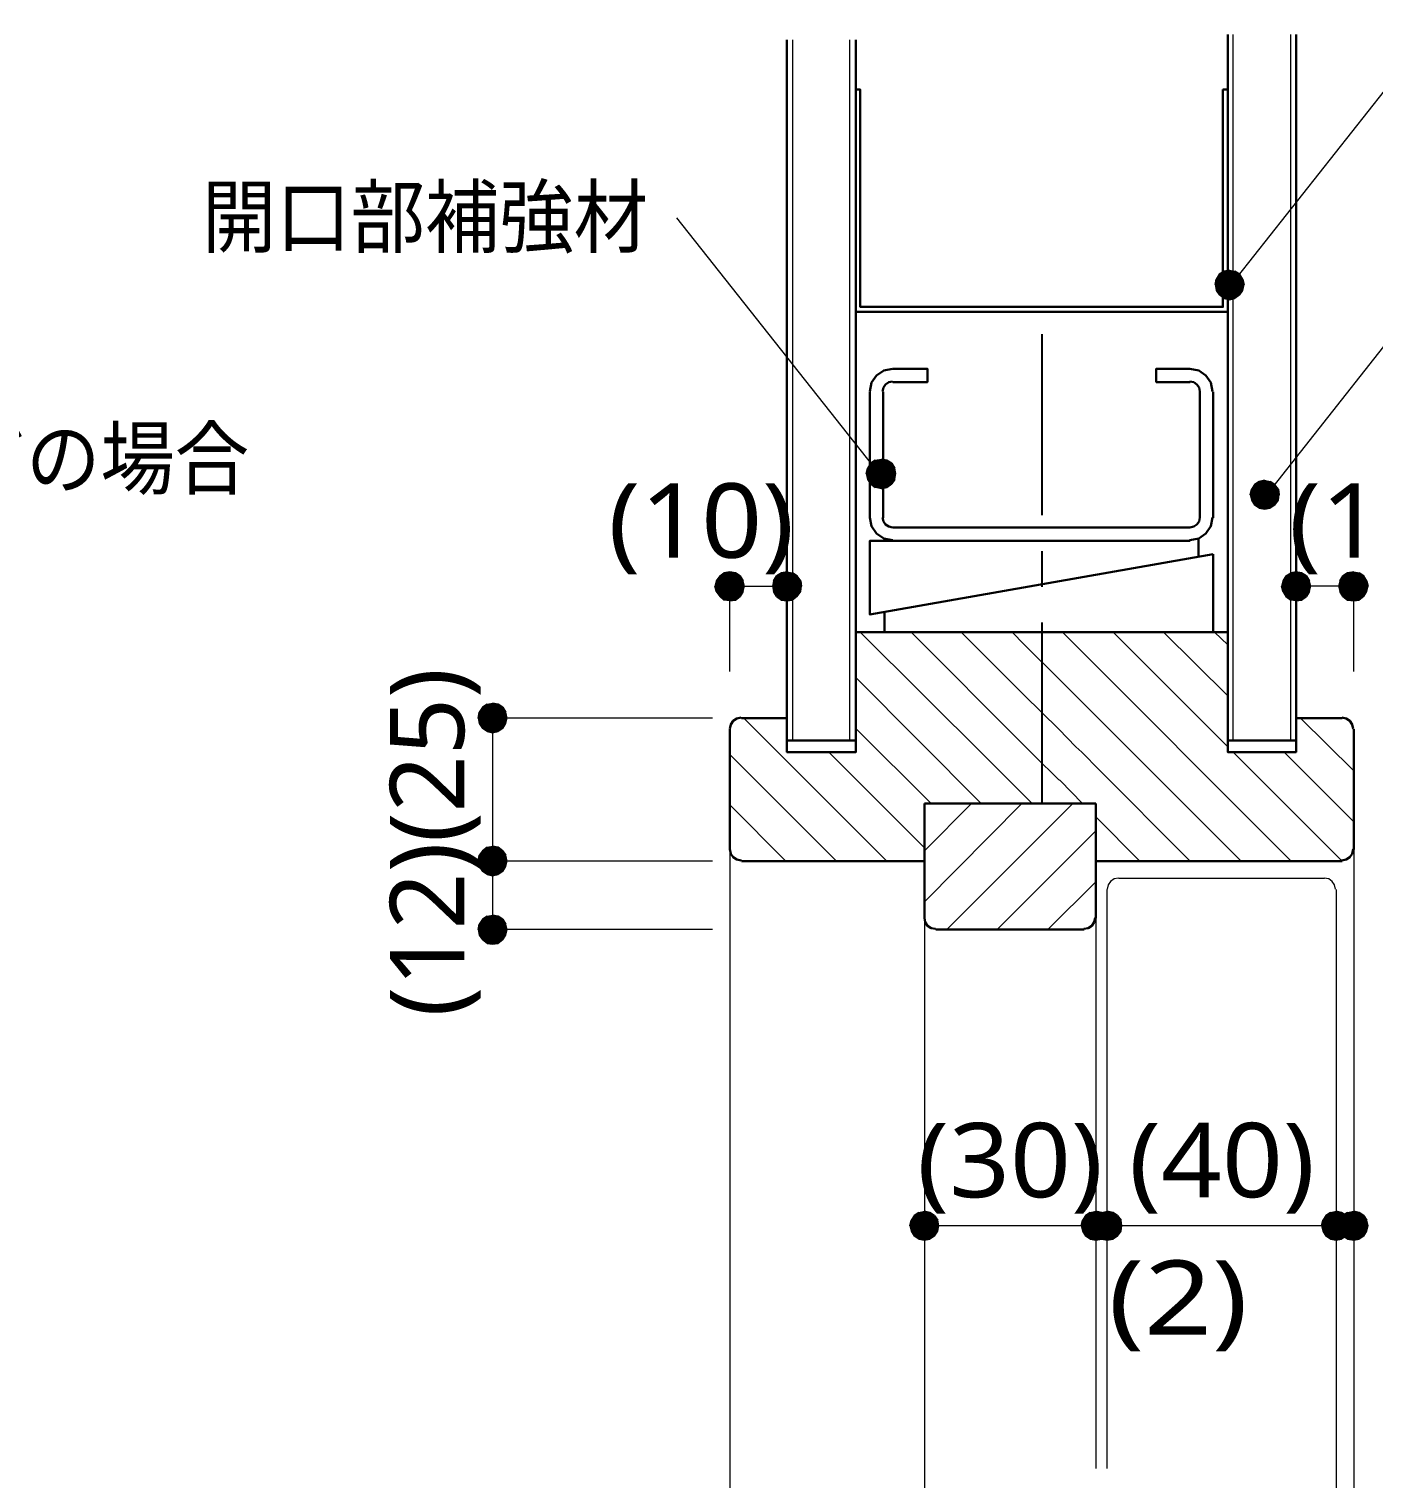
# Model space of a CAD drawing. Header units: millimetres. Extents: x 0 to 420, y 0 to 297.
# Drawn here: x 117.7 to 164.7, y 201.1 to 251.8 of the extents above; entities that cross this region are included whole.
import ezdxf
from ezdxf.enums import TextEntityAlignment as Align

# ---------------------------------------------------------------- set-up
doc = ezdxf.new("R2010")
doc.units = ezdxf.units.MM
doc.styles.add('kst32b', font='NotoSansJP-Variable.ttf')

msp = doc.modelspace()

# ---------------------------------------------------------------- hatches: boundary and pattern name
h = msp.add_hatch(color=7)
h.paths.add_polyline_path([(159.343, 243.247), (159.237, 243.078), (159.703, 242.887), (159.343, 243.247)])
h.paths.add_polyline_path([(159.237, 243.078), (159.703, 242.887), (159.195, 242.887), (159.237, 243.078)])
h.paths.add_polyline_path([(159.703, 242.887), (159.195, 242.887), (159.237, 242.676), (159.703, 242.887)])
for points in [[(159.512, 243.353), (159.343, 243.247), (159.703, 242.887), (159.512, 243.353)], [(147.045, 236.072), (147.151, 235.924), (147.532, 236.283), (147.045, 236.072)], [(160.74, 236.008), (160.57, 235.903), (160.93, 235.543), (160.74, 236.008)], [(142.43, 232.812), (142.24, 232.854), (142.24, 232.346), (142.43, 232.812)], [(162.221, 232.812), (162.031, 232.854), (162.031, 232.346), (162.221, 232.812)], [(144.039, 231.86), (144.23, 231.838), (144.23, 232.346), (144.039, 231.86)], [(163.83, 231.86), (164.042, 231.838), (164.042, 232.346), (163.83, 231.86)], [(134.408, 227.542), (134.451, 227.732), (133.943, 227.732), (134.408, 227.542)], [(134.408, 222.546), (134.451, 222.737), (133.943, 222.737), (134.408, 222.546)], [(134.408, 220.154), (134.451, 220.345), (133.943, 220.345), (134.408, 220.154)], [(149.5, 209.804), (149.543, 209.995), (149.035, 209.995), (149.5, 209.804)], [(155.512, 209.804), (155.554, 209.995), (155.025, 209.995), (155.512, 209.804)], [(155.914, 209.804), (155.935, 209.995), (155.427, 209.995), (155.914, 209.804)], [(163.915, 209.804), (163.936, 209.995), (163.428, 209.995), (163.915, 209.804)], [(164.507, 209.804), (164.55, 209.995), (164.042, 209.995), (164.507, 209.804)]]:
    msp.add_hatch(color=7).paths.add_polyline_path(points)
h = msp.add_hatch(color=7)
h.paths.add_polyline_path([(160.062, 243.247), (159.893, 243.353), (159.703, 242.887), (160.062, 243.247)])
h.paths.add_polyline_path([(159.893, 243.353), (159.703, 242.887), (159.703, 243.396), (159.893, 243.353)])
h.paths.add_polyline_path([(159.703, 242.887), (159.703, 243.396), (159.512, 243.353), (159.703, 242.887)])
h = msp.add_hatch(color=7)
h.paths.add_polyline_path([(160.168, 242.676), (160.211, 242.887), (159.703, 242.887), (160.168, 242.676)])
h.paths.add_polyline_path([(160.211, 242.887), (159.703, 242.887), (160.168, 243.078), (160.211, 242.887)])
h.paths.add_polyline_path([(159.703, 242.887), (160.168, 243.078), (160.062, 243.247), (159.703, 242.887)])
h = msp.add_hatch(color=7)
h.paths.add_polyline_path([(159.237, 242.676), (159.343, 242.528), (159.703, 242.887), (159.237, 242.676)])
h.paths.add_polyline_path([(159.343, 242.528), (159.703, 242.887), (159.512, 242.401), (159.343, 242.528)])
h.paths.add_polyline_path([(159.703, 242.887), (159.512, 242.401), (159.703, 242.358), (159.703, 242.887)])
h = msp.add_hatch(color=7)
h.paths.add_polyline_path([(159.703, 242.358), (159.893, 242.401), (159.703, 242.887), (159.703, 242.358)])
h.paths.add_polyline_path([(159.893, 242.401), (159.703, 242.887), (160.062, 242.528), (159.893, 242.401)])
h.paths.add_polyline_path([(159.703, 242.887), (160.062, 242.528), (160.168, 242.676), (159.703, 242.887)])
h = msp.add_hatch(color=7)
h.paths.add_polyline_path([(147.722, 236.749), (147.532, 236.791), (147.532, 236.283), (147.722, 236.749)])
h.paths.add_polyline_path([(147.532, 236.791), (147.532, 236.283), (147.32, 236.749), (147.532, 236.791)])
h.paths.add_polyline_path([(147.532, 236.283), (147.32, 236.749), (147.151, 236.643), (147.532, 236.283)])
h = msp.add_hatch(color=7)
h.paths.add_polyline_path([(148.04, 236.283), (147.997, 236.474), (147.532, 236.283), (148.04, 236.283)])
h.paths.add_polyline_path([(147.997, 236.474), (147.532, 236.283), (147.892, 236.643), (147.997, 236.474)])
h.paths.add_polyline_path([(147.532, 236.283), (147.892, 236.643), (147.722, 236.749), (147.532, 236.283)])
h = msp.add_hatch(color=7)
h.paths.add_polyline_path([(147.151, 236.643), (147.045, 236.474), (147.532, 236.283), (147.151, 236.643)])
h.paths.add_polyline_path([(147.045, 236.474), (147.532, 236.283), (147.003, 236.283), (147.045, 236.474)])
h.paths.add_polyline_path([(147.532, 236.283), (147.003, 236.283), (147.045, 236.072), (147.532, 236.283)])
h = msp.add_hatch(color=7)
h.paths.add_polyline_path([(147.151, 235.924), (147.32, 235.797), (147.532, 236.283), (147.151, 235.924)])
h.paths.add_polyline_path([(147.32, 235.797), (147.532, 236.283), (147.532, 235.754), (147.32, 235.797)])
h.paths.add_polyline_path([(147.532, 236.283), (147.532, 235.754), (147.722, 235.797), (147.532, 236.283)])
h = msp.add_hatch(color=7)
h.paths.add_polyline_path([(147.722, 235.797), (147.892, 235.924), (147.532, 236.283), (147.722, 235.797)])
h.paths.add_polyline_path([(147.892, 235.924), (147.532, 236.283), (147.997, 236.072), (147.892, 235.924)])
h.paths.add_polyline_path([(147.532, 236.283), (147.997, 236.072), (148.04, 236.283), (147.532, 236.283)])
h = msp.add_hatch(color=7)
h.paths.add_polyline_path([(160.57, 235.903), (160.465, 235.733), (160.93, 235.543), (160.57, 235.903)])
h.paths.add_polyline_path([(160.465, 235.733), (160.93, 235.543), (160.422, 235.543), (160.465, 235.733)])
h.paths.add_polyline_path([(160.93, 235.543), (160.422, 235.543), (160.465, 235.352), (160.93, 235.543)])
h = msp.add_hatch(color=7)
h.paths.add_polyline_path([(161.29, 235.903), (161.121, 236.008), (160.93, 235.543), (161.29, 235.903)])
h.paths.add_polyline_path([(161.121, 236.008), (160.93, 235.543), (160.93, 236.051), (161.121, 236.008)])
h.paths.add_polyline_path([(160.93, 235.543), (160.93, 236.051), (160.74, 236.008), (160.93, 235.543)])
h = msp.add_hatch(color=7)
h.paths.add_polyline_path([(161.417, 235.352), (161.438, 235.543), (160.93, 235.543), (161.417, 235.352)])
h.paths.add_polyline_path([(161.438, 235.543), (160.93, 235.543), (161.417, 235.733), (161.438, 235.543)])
h.paths.add_polyline_path([(160.93, 235.543), (161.417, 235.733), (161.29, 235.903), (160.93, 235.543)])
h = msp.add_hatch(color=7)
h.paths.add_polyline_path([(160.465, 235.352), (160.57, 235.183), (160.93, 235.543), (160.465, 235.352)])
h.paths.add_polyline_path([(160.57, 235.183), (160.93, 235.543), (160.74, 235.077), (160.57, 235.183)])
h.paths.add_polyline_path([(160.93, 235.543), (160.74, 235.077), (160.93, 235.035), (160.93, 235.543)])
h = msp.add_hatch(color=7)
h.paths.add_polyline_path([(160.93, 235.035), (161.121, 235.077), (160.93, 235.543), (160.93, 235.035)])
h.paths.add_polyline_path([(161.121, 235.077), (160.93, 235.543), (161.29, 235.183), (161.121, 235.077)])
h.paths.add_polyline_path([(160.93, 235.543), (161.29, 235.183), (161.417, 235.352), (160.93, 235.543)])
h = msp.add_hatch(color=7)
h.paths.add_polyline_path([(142.24, 232.854), (142.028, 232.812), (142.24, 232.346), (142.24, 232.854)])
h.paths.add_polyline_path([(142.028, 232.812), (142.24, 232.346), (141.88, 232.706), (142.028, 232.812)])
h.paths.add_polyline_path([(142.24, 232.346), (141.88, 232.706), (141.753, 232.537), (142.24, 232.346)])
h = msp.add_hatch(color=7)
h.paths.add_polyline_path([(142.748, 232.346), (142.706, 232.537), (142.24, 232.346), (142.748, 232.346)])
h.paths.add_polyline_path([(142.706, 232.537), (142.24, 232.346), (142.6, 232.706), (142.706, 232.537)])
h.paths.add_polyline_path([(142.24, 232.346), (142.6, 232.706), (142.43, 232.812), (142.24, 232.346)])
h = msp.add_hatch(color=7)
h.paths.add_polyline_path([(144.039, 232.812), (143.87, 232.706), (144.23, 232.346), (144.039, 232.812)])
h.paths.add_polyline_path([(143.87, 232.706), (144.23, 232.346), (143.764, 232.537), (143.87, 232.706)])
h.paths.add_polyline_path([(144.23, 232.346), (143.764, 232.537), (143.722, 232.346), (144.23, 232.346)])
h = msp.add_hatch(color=7)
h.paths.add_polyline_path([(144.59, 232.706), (144.42, 232.812), (144.23, 232.346), (144.59, 232.706)])
h.paths.add_polyline_path([(144.42, 232.812), (144.23, 232.346), (144.23, 232.854), (144.42, 232.812)])
h.paths.add_polyline_path([(144.23, 232.346), (144.23, 232.854), (144.039, 232.812), (144.23, 232.346)])
h = msp.add_hatch(color=7)
h.paths.add_polyline_path([(144.717, 232.156), (144.738, 232.346), (144.23, 232.346), (144.717, 232.156)])
h.paths.add_polyline_path([(144.738, 232.346), (144.23, 232.346), (144.717, 232.537), (144.738, 232.346)])
h.paths.add_polyline_path([(144.23, 232.346), (144.717, 232.537), (144.59, 232.706), (144.23, 232.346)])
h = msp.add_hatch(color=7)
h.paths.add_polyline_path([(162.031, 232.854), (161.84, 232.812), (162.031, 232.346), (162.031, 232.854)])
h.paths.add_polyline_path([(161.84, 232.812), (162.031, 232.346), (161.671, 232.706), (161.84, 232.812)])
h.paths.add_polyline_path([(162.031, 232.346), (161.671, 232.706), (161.565, 232.537), (162.031, 232.346)])
h = msp.add_hatch(color=7)
h.paths.add_polyline_path([(162.539, 232.346), (162.496, 232.537), (162.031, 232.346), (162.539, 232.346)])
h.paths.add_polyline_path([(162.496, 232.537), (162.031, 232.346), (162.391, 232.706), (162.496, 232.537)])
h.paths.add_polyline_path([(162.031, 232.346), (162.391, 232.706), (162.221, 232.812), (162.031, 232.346)])
h = msp.add_hatch(color=7)
h.paths.add_polyline_path([(163.83, 232.812), (163.661, 232.706), (164.042, 232.346), (163.83, 232.812)])
h.paths.add_polyline_path([(163.661, 232.706), (164.042, 232.346), (163.555, 232.537), (163.661, 232.706)])
h.paths.add_polyline_path([(164.042, 232.346), (163.555, 232.537), (163.512, 232.346), (164.042, 232.346)])
h = msp.add_hatch(color=7)
h.paths.add_polyline_path([(164.402, 232.706), (164.232, 232.812), (164.042, 232.346), (164.402, 232.706)])
h.paths.add_polyline_path([(164.232, 232.812), (164.042, 232.346), (164.042, 232.854), (164.232, 232.812)])
h.paths.add_polyline_path([(164.042, 232.346), (164.042, 232.854), (163.83, 232.812), (164.042, 232.346)])
h = msp.add_hatch(color=7)
h.paths.add_polyline_path([(164.507, 232.156), (164.55, 232.346), (164.042, 232.346), (164.507, 232.156)])
h.paths.add_polyline_path([(164.55, 232.346), (164.042, 232.346), (164.507, 232.537), (164.55, 232.346)])
h.paths.add_polyline_path([(164.042, 232.346), (164.507, 232.537), (164.402, 232.706), (164.042, 232.346)])
h = msp.add_hatch(color=7)
h.paths.add_polyline_path([(141.753, 232.537), (141.711, 232.346), (142.24, 232.346), (141.753, 232.537)])
h.paths.add_polyline_path([(141.711, 232.346), (142.24, 232.346), (141.753, 232.156), (141.711, 232.346)])
h.paths.add_polyline_path([(142.24, 232.346), (141.753, 232.156), (141.88, 231.987), (142.24, 232.346)])
h = msp.add_hatch(color=7)
h.paths.add_polyline_path([(141.88, 231.987), (142.028, 231.86), (142.24, 232.346), (141.88, 231.987)])
h.paths.add_polyline_path([(142.028, 231.86), (142.24, 232.346), (142.24, 231.838), (142.028, 231.86)])
h.paths.add_polyline_path([(142.24, 232.346), (142.24, 231.838), (142.43, 231.86), (142.24, 232.346)])
h = msp.add_hatch(color=7)
h.paths.add_polyline_path([(142.43, 231.86), (142.6, 231.987), (142.24, 232.346), (142.43, 231.86)])
h.paths.add_polyline_path([(142.6, 231.987), (142.24, 232.346), (142.706, 232.156), (142.6, 231.987)])
h.paths.add_polyline_path([(142.24, 232.346), (142.706, 232.156), (142.748, 232.346), (142.24, 232.346)])
h = msp.add_hatch(color=7)
h.paths.add_polyline_path([(143.722, 232.346), (143.764, 232.156), (144.23, 232.346), (143.722, 232.346)])
h.paths.add_polyline_path([(143.764, 232.156), (144.23, 232.346), (143.87, 231.987), (143.764, 232.156)])
h.paths.add_polyline_path([(144.23, 232.346), (143.87, 231.987), (144.039, 231.86), (144.23, 232.346)])
h = msp.add_hatch(color=7)
h.paths.add_polyline_path([(144.23, 231.838), (144.42, 231.86), (144.23, 232.346), (144.23, 231.838)])
h.paths.add_polyline_path([(144.42, 231.86), (144.23, 232.346), (144.59, 231.987), (144.42, 231.86)])
h.paths.add_polyline_path([(144.23, 232.346), (144.59, 231.987), (144.717, 232.156), (144.23, 232.346)])
h = msp.add_hatch(color=7)
h.paths.add_polyline_path([(161.565, 232.537), (161.523, 232.346), (162.031, 232.346), (161.565, 232.537)])
h.paths.add_polyline_path([(161.523, 232.346), (162.031, 232.346), (161.565, 232.156), (161.523, 232.346)])
h.paths.add_polyline_path([(162.031, 232.346), (161.565, 232.156), (161.671, 231.987), (162.031, 232.346)])
h = msp.add_hatch(color=7)
h.paths.add_polyline_path([(161.671, 231.987), (161.84, 231.86), (162.031, 232.346), (161.671, 231.987)])
h.paths.add_polyline_path([(161.84, 231.86), (162.031, 232.346), (162.031, 231.838), (161.84, 231.86)])
h.paths.add_polyline_path([(162.031, 232.346), (162.031, 231.838), (162.221, 231.86), (162.031, 232.346)])
h = msp.add_hatch(color=7)
h.paths.add_polyline_path([(162.221, 231.86), (162.391, 231.987), (162.031, 232.346), (162.221, 231.86)])
h.paths.add_polyline_path([(162.391, 231.987), (162.031, 232.346), (162.496, 232.156), (162.391, 231.987)])
h.paths.add_polyline_path([(162.031, 232.346), (162.496, 232.156), (162.539, 232.346), (162.031, 232.346)])
h = msp.add_hatch(color=7)
h.paths.add_polyline_path([(163.512, 232.346), (163.555, 232.156), (164.042, 232.346), (163.512, 232.346)])
h.paths.add_polyline_path([(163.555, 232.156), (164.042, 232.346), (163.661, 231.987), (163.555, 232.156)])
h.paths.add_polyline_path([(164.042, 232.346), (163.661, 231.987), (163.83, 231.86), (164.042, 232.346)])
h = msp.add_hatch(color=7)
h.paths.add_polyline_path([(164.042, 231.838), (164.232, 231.86), (164.042, 232.346), (164.042, 231.838)])
h.paths.add_polyline_path([(164.232, 231.86), (164.042, 232.346), (164.402, 231.987), (164.232, 231.86)])
h.paths.add_polyline_path([(164.042, 232.346), (164.402, 231.987), (164.507, 232.156), (164.042, 232.346)])
h = msp.add_hatch(color=7)
h.paths.add_polyline_path([(133.583, 228.113), (133.477, 227.944), (133.943, 227.732), (133.583, 228.113)])
h.paths.add_polyline_path([(133.477, 227.944), (133.943, 227.732), (133.435, 227.732), (133.477, 227.944)])
h.paths.add_polyline_path([(133.943, 227.732), (133.435, 227.732), (133.477, 227.542), (133.943, 227.732)])
h = msp.add_hatch(color=7)
h.paths.add_polyline_path([(134.133, 228.219), (133.943, 228.261), (133.943, 227.732), (134.133, 228.219)])
h.paths.add_polyline_path([(133.943, 228.261), (133.943, 227.732), (133.752, 228.219), (133.943, 228.261)])
h.paths.add_polyline_path([(133.943, 227.732), (133.752, 228.219), (133.583, 228.113), (133.943, 227.732)])
h = msp.add_hatch(color=7)
h.paths.add_polyline_path([(134.451, 227.732), (134.408, 227.944), (133.943, 227.732), (134.451, 227.732)])
h.paths.add_polyline_path([(134.408, 227.944), (133.943, 227.732), (134.303, 228.113), (134.408, 227.944)])
h.paths.add_polyline_path([(133.943, 227.732), (134.303, 228.113), (134.133, 228.219), (133.943, 227.732)])
h = msp.add_hatch(color=7)
h.paths.add_polyline_path([(133.477, 227.542), (133.583, 227.372), (133.943, 227.732), (133.477, 227.542)])
h.paths.add_polyline_path([(133.583, 227.372), (133.943, 227.732), (133.752, 227.266), (133.583, 227.372)])
h.paths.add_polyline_path([(133.943, 227.732), (133.752, 227.266), (133.943, 227.224), (133.943, 227.732)])
h = msp.add_hatch(color=7)
h.paths.add_polyline_path([(133.943, 227.224), (134.133, 227.266), (133.943, 227.732), (133.943, 227.224)])
h.paths.add_polyline_path([(134.133, 227.266), (133.943, 227.732), (134.303, 227.372), (134.133, 227.266)])
h.paths.add_polyline_path([(133.943, 227.732), (134.303, 227.372), (134.408, 227.542), (133.943, 227.732)])
h = msp.add_hatch(color=7)
h.paths.add_polyline_path([(133.583, 223.097), (133.477, 222.948), (133.943, 222.737), (133.583, 223.097)])
h.paths.add_polyline_path([(133.477, 222.948), (133.943, 222.737), (133.435, 222.737), (133.477, 222.948)])
h.paths.add_polyline_path([(133.943, 222.737), (133.435, 222.737), (133.477, 222.546), (133.943, 222.737)])
h = msp.add_hatch(color=7)
h.paths.add_polyline_path([(134.133, 223.224), (133.943, 223.266), (133.943, 222.737), (134.133, 223.224)])
h.paths.add_polyline_path([(133.943, 223.266), (133.943, 222.737), (133.752, 223.224), (133.943, 223.266)])
h.paths.add_polyline_path([(133.943, 222.737), (133.752, 223.224), (133.583, 223.097), (133.943, 222.737)])
h = msp.add_hatch(color=7)
h.paths.add_polyline_path([(134.451, 222.737), (134.408, 222.948), (133.943, 222.737), (134.451, 222.737)])
h.paths.add_polyline_path([(134.408, 222.948), (133.943, 222.737), (134.303, 223.097), (134.408, 222.948)])
h.paths.add_polyline_path([(133.943, 222.737), (134.303, 223.097), (134.133, 223.224), (133.943, 222.737)])
h = msp.add_hatch(color=7)
h.paths.add_polyline_path([(133.477, 222.546), (133.583, 222.377), (133.943, 222.737), (133.477, 222.546)])
h.paths.add_polyline_path([(133.583, 222.377), (133.943, 222.737), (133.752, 222.271), (133.583, 222.377)])
h.paths.add_polyline_path([(133.943, 222.737), (133.752, 222.271), (133.943, 222.229), (133.943, 222.737)])
h = msp.add_hatch(color=7)
h.paths.add_polyline_path([(133.943, 222.229), (134.133, 222.271), (133.943, 222.737), (133.943, 222.229)])
h.paths.add_polyline_path([(134.133, 222.271), (133.943, 222.737), (134.303, 222.377), (134.133, 222.271)])
h.paths.add_polyline_path([(133.943, 222.737), (134.303, 222.377), (134.408, 222.546), (133.943, 222.737)])
h = msp.add_hatch(color=7)
h.paths.add_polyline_path([(133.583, 220.705), (133.477, 220.536), (133.943, 220.345), (133.583, 220.705)])
h.paths.add_polyline_path([(133.477, 220.536), (133.943, 220.345), (133.435, 220.345), (133.477, 220.536)])
h.paths.add_polyline_path([(133.943, 220.345), (133.435, 220.345), (133.477, 220.154), (133.943, 220.345)])
h = msp.add_hatch(color=7)
h.paths.add_polyline_path([(134.133, 220.811), (133.943, 220.853), (133.943, 220.345), (134.133, 220.811)])
h.paths.add_polyline_path([(133.943, 220.853), (133.943, 220.345), (133.752, 220.811), (133.943, 220.853)])
h.paths.add_polyline_path([(133.943, 220.345), (133.752, 220.811), (133.583, 220.705), (133.943, 220.345)])
h = msp.add_hatch(color=7)
h.paths.add_polyline_path([(134.451, 220.345), (134.408, 220.536), (133.943, 220.345), (134.451, 220.345)])
h.paths.add_polyline_path([(134.408, 220.536), (133.943, 220.345), (134.303, 220.705), (134.408, 220.536)])
h.paths.add_polyline_path([(133.943, 220.345), (134.303, 220.705), (134.133, 220.811), (133.943, 220.345)])
h = msp.add_hatch(color=7)
h.paths.add_polyline_path([(133.477, 220.154), (133.583, 219.985), (133.943, 220.345), (133.477, 220.154)])
h.paths.add_polyline_path([(133.583, 219.985), (133.943, 220.345), (133.752, 219.858), (133.583, 219.985)])
h.paths.add_polyline_path([(133.943, 220.345), (133.752, 219.858), (133.943, 219.837), (133.943, 220.345)])
h = msp.add_hatch(color=7)
h.paths.add_polyline_path([(133.943, 219.837), (134.133, 219.858), (133.943, 220.345), (133.943, 219.837)])
h.paths.add_polyline_path([(134.133, 219.858), (133.943, 220.345), (134.303, 219.985), (134.133, 219.858)])
h.paths.add_polyline_path([(133.943, 220.345), (134.303, 219.985), (134.408, 220.154), (133.943, 220.345)])
h = msp.add_hatch(color=7)
h.paths.add_polyline_path([(148.675, 210.354), (148.569, 210.185), (149.035, 209.995), (148.675, 210.354)])
h.paths.add_polyline_path([(148.569, 210.185), (149.035, 209.995), (148.527, 209.995), (148.569, 210.185)])
h.paths.add_polyline_path([(149.035, 209.995), (148.527, 209.995), (148.569, 209.804), (149.035, 209.995)])
h = msp.add_hatch(color=7)
h.paths.add_polyline_path([(149.225, 210.46), (149.035, 210.503), (149.035, 209.995), (149.225, 210.46)])
h.paths.add_polyline_path([(149.035, 210.503), (149.035, 209.995), (148.844, 210.46), (149.035, 210.503)])
h.paths.add_polyline_path([(149.035, 209.995), (148.844, 210.46), (148.675, 210.354), (149.035, 209.995)])
h = msp.add_hatch(color=7)
h.paths.add_polyline_path([(149.543, 209.995), (149.5, 210.185), (149.035, 209.995), (149.543, 209.995)])
h.paths.add_polyline_path([(149.5, 210.185), (149.035, 209.995), (149.394, 210.354), (149.5, 210.185)])
h.paths.add_polyline_path([(149.035, 209.995), (149.394, 210.354), (149.225, 210.46), (149.035, 209.995)])
h = msp.add_hatch(color=7)
h.paths.add_polyline_path([(154.665, 210.354), (154.559, 210.185), (155.025, 209.995), (154.665, 210.354)])
h.paths.add_polyline_path([(154.559, 210.185), (155.025, 209.995), (154.517, 209.995), (154.559, 210.185)])
h.paths.add_polyline_path([(155.025, 209.995), (154.517, 209.995), (154.559, 209.804), (155.025, 209.995)])
h = msp.add_hatch(color=7)
h.paths.add_polyline_path([(155.236, 210.46), (155.025, 210.503), (155.025, 209.995), (155.236, 210.46)])
h.paths.add_polyline_path([(155.025, 210.503), (155.025, 209.995), (154.834, 210.46), (155.025, 210.503)])
h.paths.add_polyline_path([(155.025, 209.995), (154.834, 210.46), (154.665, 210.354), (155.025, 209.995)])
h = msp.add_hatch(color=7)
h.paths.add_polyline_path([(155.067, 210.354), (154.961, 210.185), (155.427, 209.995), (155.067, 210.354)])
h.paths.add_polyline_path([(154.961, 210.185), (155.427, 209.995), (154.919, 209.995), (154.961, 210.185)])
h.paths.add_polyline_path([(155.427, 209.995), (154.919, 209.995), (154.961, 209.804), (155.427, 209.995)])
h = msp.add_hatch(color=7)
h.paths.add_polyline_path([(155.554, 209.995), (155.512, 210.185), (155.025, 209.995), (155.554, 209.995)])
h.paths.add_polyline_path([(155.512, 210.185), (155.025, 209.995), (155.406, 210.354), (155.512, 210.185)])
h.paths.add_polyline_path([(155.025, 209.995), (155.406, 210.354), (155.236, 210.46), (155.025, 209.995)])
h = msp.add_hatch(color=7)
h.paths.add_polyline_path([(155.638, 210.46), (155.427, 210.503), (155.427, 209.995), (155.638, 210.46)])
h.paths.add_polyline_path([(155.427, 210.503), (155.427, 209.995), (155.236, 210.46), (155.427, 210.503)])
h.paths.add_polyline_path([(155.427, 209.995), (155.236, 210.46), (155.067, 210.354), (155.427, 209.995)])
h = msp.add_hatch(color=7)
h.paths.add_polyline_path([(155.935, 209.995), (155.914, 210.185), (155.427, 209.995), (155.935, 209.995)])
h.paths.add_polyline_path([(155.914, 210.185), (155.427, 209.995), (155.787, 210.354), (155.914, 210.185)])
h.paths.add_polyline_path([(155.427, 209.995), (155.787, 210.354), (155.638, 210.46), (155.427, 209.995)])
h = msp.add_hatch(color=7)
h.paths.add_polyline_path([(163.068, 210.354), (162.962, 210.185), (163.428, 209.995), (163.068, 210.354)])
h.paths.add_polyline_path([(162.962, 210.185), (163.428, 209.995), (162.92, 209.995), (162.962, 210.185)])
h.paths.add_polyline_path([(163.428, 209.995), (162.92, 209.995), (162.962, 209.804), (163.428, 209.995)])
h = msp.add_hatch(color=7)
h.paths.add_polyline_path([(163.618, 210.46), (163.428, 210.503), (163.428, 209.995), (163.618, 210.46)])
h.paths.add_polyline_path([(163.428, 210.503), (163.428, 209.995), (163.237, 210.46), (163.428, 210.503)])
h.paths.add_polyline_path([(163.428, 209.995), (163.237, 210.46), (163.068, 210.354), (163.428, 209.995)])
h = msp.add_hatch(color=7)
h.paths.add_polyline_path([(163.936, 209.995), (163.915, 210.185), (163.428, 209.995), (163.936, 209.995)])
h.paths.add_polyline_path([(163.915, 210.185), (163.428, 209.995), (163.788, 210.354), (163.915, 210.185)])
h.paths.add_polyline_path([(163.428, 209.995), (163.788, 210.354), (163.618, 210.46), (163.428, 209.995)])
h = msp.add_hatch(color=7)
h.paths.add_polyline_path([(163.661, 210.354), (163.555, 210.185), (164.042, 209.995), (163.661, 210.354)])
h.paths.add_polyline_path([(163.555, 210.185), (164.042, 209.995), (163.512, 209.995), (163.555, 210.185)])
h.paths.add_polyline_path([(164.042, 209.995), (163.512, 209.995), (163.555, 209.804), (164.042, 209.995)])
h = msp.add_hatch(color=7)
h.paths.add_polyline_path([(164.232, 210.46), (164.042, 210.503), (164.042, 209.995), (164.232, 210.46)])
h.paths.add_polyline_path([(164.042, 210.503), (164.042, 209.995), (163.83, 210.46), (164.042, 210.503)])
h.paths.add_polyline_path([(164.042, 209.995), (163.83, 210.46), (163.661, 210.354), (164.042, 209.995)])
h = msp.add_hatch(color=7)
h.paths.add_polyline_path([(164.55, 209.995), (164.507, 210.185), (164.042, 209.995), (164.55, 209.995)])
h.paths.add_polyline_path([(164.507, 210.185), (164.042, 209.995), (164.402, 210.354), (164.507, 210.185)])
h.paths.add_polyline_path([(164.042, 209.995), (164.402, 210.354), (164.232, 210.46), (164.042, 209.995)])
h = msp.add_hatch(color=7)
h.paths.add_polyline_path([(148.569, 209.804), (148.675, 209.635), (149.035, 209.995), (148.569, 209.804)])
h.paths.add_polyline_path([(148.675, 209.635), (149.035, 209.995), (148.844, 209.529), (148.675, 209.635)])
h.paths.add_polyline_path([(149.035, 209.995), (148.844, 209.529), (149.035, 209.487), (149.035, 209.995)])
h = msp.add_hatch(color=7)
h.paths.add_polyline_path([(149.035, 209.487), (149.225, 209.529), (149.035, 209.995), (149.035, 209.487)])
h.paths.add_polyline_path([(149.225, 209.529), (149.035, 209.995), (149.394, 209.635), (149.225, 209.529)])
h.paths.add_polyline_path([(149.035, 209.995), (149.394, 209.635), (149.5, 209.804), (149.035, 209.995)])
h = msp.add_hatch(color=7)
h.paths.add_polyline_path([(154.559, 209.804), (154.665, 209.635), (155.025, 209.995), (154.559, 209.804)])
h.paths.add_polyline_path([(154.665, 209.635), (155.025, 209.995), (154.834, 209.529), (154.665, 209.635)])
h.paths.add_polyline_path([(155.025, 209.995), (154.834, 209.529), (155.025, 209.487), (155.025, 209.995)])
h = msp.add_hatch(color=7)
h.paths.add_polyline_path([(154.961, 209.804), (155.067, 209.635), (155.427, 209.995), (154.961, 209.804)])
h.paths.add_polyline_path([(155.067, 209.635), (155.427, 209.995), (155.236, 209.529), (155.067, 209.635)])
h.paths.add_polyline_path([(155.427, 209.995), (155.236, 209.529), (155.427, 209.487), (155.427, 209.995)])
h = msp.add_hatch(color=7)
h.paths.add_polyline_path([(155.025, 209.487), (155.236, 209.529), (155.025, 209.995), (155.025, 209.487)])
h.paths.add_polyline_path([(155.236, 209.529), (155.025, 209.995), (155.406, 209.635), (155.236, 209.529)])
h.paths.add_polyline_path([(155.025, 209.995), (155.406, 209.635), (155.512, 209.804), (155.025, 209.995)])
h = msp.add_hatch(color=7)
h.paths.add_polyline_path([(155.427, 209.487), (155.638, 209.529), (155.427, 209.995), (155.427, 209.487)])
h.paths.add_polyline_path([(155.638, 209.529), (155.427, 209.995), (155.787, 209.635), (155.638, 209.529)])
h.paths.add_polyline_path([(155.427, 209.995), (155.787, 209.635), (155.914, 209.804), (155.427, 209.995)])
h = msp.add_hatch(color=7)
h.paths.add_polyline_path([(162.962, 209.804), (163.068, 209.635), (163.428, 209.995), (162.962, 209.804)])
h.paths.add_polyline_path([(163.068, 209.635), (163.428, 209.995), (163.237, 209.529), (163.068, 209.635)])
h.paths.add_polyline_path([(163.428, 209.995), (163.237, 209.529), (163.428, 209.487), (163.428, 209.995)])
h = msp.add_hatch(color=7)
h.paths.add_polyline_path([(163.428, 209.487), (163.618, 209.529), (163.428, 209.995), (163.428, 209.487)])
h.paths.add_polyline_path([(163.618, 209.529), (163.428, 209.995), (163.788, 209.635), (163.618, 209.529)])
h.paths.add_polyline_path([(163.428, 209.995), (163.788, 209.635), (163.915, 209.804), (163.428, 209.995)])
h = msp.add_hatch(color=7)
h.paths.add_polyline_path([(163.555, 209.804), (163.661, 209.635), (164.042, 209.995), (163.555, 209.804)])
h.paths.add_polyline_path([(163.661, 209.635), (164.042, 209.995), (163.83, 209.529), (163.661, 209.635)])
h.paths.add_polyline_path([(164.042, 209.995), (163.83, 209.529), (164.042, 209.487), (164.042, 209.995)])
h = msp.add_hatch(color=7)
h.paths.add_polyline_path([(164.042, 209.487), (164.232, 209.529), (164.042, 209.995), (164.042, 209.487)])
h.paths.add_polyline_path([(164.232, 209.529), (164.042, 209.995), (164.402, 209.635), (164.232, 209.529)])
h.paths.add_polyline_path([(164.042, 209.995), (164.402, 209.635), (164.507, 209.804), (164.042, 209.995)])

# ---------------------------------------------------------------- linework, layer by layer
at = {"lineweight": 30}
for points in [[(144.23, 227.732), (144.23, 251.439)], [(146.643, 230.738), (146.643, 251.439)], [(159.639, 230.738), (159.639, 251.629)], [(162.031, 227.732), (162.031, 251.629)], [(147.923, 239.945), (147.614, 239.883), (147.362, 239.713), (147.192, 239.461), (147.129, 239.152)], [(147.934, 239.48), (149.14, 239.48), (149.14, 239.945), (147.934, 239.945)], [(158.327, 239.48), (157.141, 239.48), (157.141, 239.945), (158.327, 239.945)], [(159.11, 239.152), (159.047, 239.461), (158.877, 239.713), (158.625, 239.883), (158.316, 239.945)], [(147.923, 239.501), (147.787, 239.473), (147.676, 239.399), (147.601, 239.288), (147.574, 239.152)], [(158.665, 239.152), (158.638, 239.288), (158.563, 239.399), (158.452, 239.473), (158.316, 239.501)], [(147.129, 234.738), (147.129, 239.141)], [(147.595, 234.738), (147.595, 239.141)], [(158.665, 234.738), (158.665, 239.141)], [(159.131, 234.738), (159.131, 239.141)], [(147.129, 234.749), (147.192, 234.44), (147.362, 234.188), (147.614, 234.018), (147.923, 233.955)], [(147.574, 234.749), (147.601, 234.613), (147.676, 234.502), (147.787, 234.427), (147.923, 234.4)], [(158.316, 234.4), (158.452, 234.427), (158.563, 234.502), (158.638, 234.613), (158.665, 234.749)], [(158.316, 233.955), (158.625, 234.018), (158.877, 234.188), (159.047, 234.44), (159.11, 234.749)], [(147.934, 234.4), (158.327, 234.4)], [(159.131, 233.468), (147.129, 231.352), (147.129, 233.934), (147.934, 233.934)], [(147.934, 233.934), (158.327, 233.934)], [(158.623, 233.362), (158.623, 233.997)], [(159.131, 230.738), (159.131, 233.468)], [(147.637, 230.738), (147.637, 231.436)], [(144.23, 227.732), (144.23, 226.547), (146.643, 226.547), (146.643, 230.738)], [(146.643, 230.738), (159.639, 230.738), (159.639, 226.547), (162.031, 226.547), (162.031, 227.732)], [(142.632, 227.753), (142.479, 227.723), (142.355, 227.639), (142.271, 227.514), (142.24, 227.362)], [(142.642, 227.732), (144.23, 227.732)], [(162.031, 227.732), (163.64, 227.732)], [(164.021, 227.362), (163.99, 227.514), (163.906, 227.639), (163.781, 227.723), (163.629, 227.753)], [(142.24, 223.139), (142.24, 227.351)], [(164.042, 223.139), (164.042, 227.351)], [(144.23, 226.949), (146.643, 226.949)], [(159.639, 226.949), (162.031, 226.949)], [(149.035, 224.748), (155.025, 224.748)], [(149.035, 220.747), (149.035, 224.748)], [(155.025, 220.747), (155.025, 224.748)], [(142.24, 223.15), (142.271, 222.997), (142.355, 222.873), (142.479, 222.789), (142.632, 222.758)], [(163.629, 222.758), (163.781, 222.789), (163.906, 222.873), (163.99, 222.997), (164.021, 223.15)], [(142.642, 222.737), (149.035, 222.737)], [(155.025, 222.737), (163.64, 222.737)], [(149.035, 220.758), (149.065, 220.605), (149.149, 220.481), (149.274, 220.397), (149.426, 220.366)], [(154.612, 220.366), (154.764, 220.397), (154.889, 220.481), (154.973, 220.605), (155.004, 220.758)], [(149.437, 220.345), (154.622, 220.345)]]:
    msp.add_lwpolyline(points, dxfattribs=at)
at = {"lineweight": 13}
for points in [[(144.441, 226.949), (144.441, 251.439)], [(146.431, 226.949), (146.431, 251.439)], [(159.829, 226.949), (159.829, 251.629)], [(159.978, 243.163), (166.836, 251.82)], [(161.84, 226.949), (161.84, 251.629)], [(147.235, 236.559), (140.377, 245.216)], [(161.227, 235.818), (166.836, 242.93)], [(142.24, 229.362), (142.24, 232.346), (144.23, 232.346)], [(164.042, 232.346), (162.031, 232.346)], [(162.031, 232.325), (162.031, 232.304)], [(164.042, 229.362), (164.042, 232.346)], [(152.802, 224.748), (151.215, 226.335), (146.791, 230.738)], [(152.527, 226.78), (148.569, 230.738)], [(152.527, 228.537), (150.326, 230.738)], [(160.105, 222.737), (153.734, 229.108), (152.527, 230.314), (152.104, 230.738)], [(161.862, 222.737), (153.861, 230.738)], [(159.639, 226.737), (155.638, 230.738)], [(159.639, 228.515), (157.395, 230.738)], [(159.639, 230.293), (159.173, 230.738)], [(151.024, 224.748), (146.643, 229.15)], [(153.734, 227.351), (152.527, 228.537)], [(141.626, 227.732), (133.943, 227.732)], [(133.943, 227.732), (133.943, 222.737), (133.943, 220.345)], [(147.722, 222.737), (142.727, 227.732)], [(164.042, 225.891), (162.179, 227.732)], [(149.267, 224.748), (146.643, 227.372)], [(154.665, 226.42), (154.538, 226.547), (154.326, 226.737), (153.734, 227.351)], [(149.035, 223.203), (145.69, 226.547)], [(152.569, 226.737), (152.527, 226.78)], [(153.776, 225.552), (153.734, 225.573), (152.887, 226.42), (152.569, 226.737)], [(163.64, 222.737), (159.829, 226.547)], [(164.042, 224.113), (161.608, 226.547)], [(145.965, 222.737), (142.24, 226.462)], [(155.025, 226.039), (154.665, 226.42)], [(158.327, 222.737), (155.025, 226.039)], [(154.559, 224.748), (153.776, 225.552)], [(144.187, 222.737), (142.24, 224.705)], [(149.035, 223.097), (150.686, 224.748)], [(149.035, 221.319), (152.442, 224.748)], [(149.818, 220.345), (154.22, 224.748)], [(156.57, 222.737), (155.025, 224.282)], [(151.575, 220.345), (155.025, 223.795)], [(142.24, 223.139), (142.24, 192.066)], [(164.042, 223.139), (164.042, 192.066)], [(141.626, 222.737), (133.943, 222.737)], [(153.353, 220.345), (155.025, 222.017)], [(155.818, 222.144), (155.666, 222.113), (155.542, 222.029), (155.458, 221.905), (155.427, 221.753)], [(155.829, 222.144), (163.026, 222.144)], [(163.407, 221.753), (163.376, 221.905), (163.292, 222.029), (163.168, 222.113), (163.015, 222.144)], [(155.427, 201.507), (155.427, 221.742)], [(163.428, 221.742), (163.428, 192.066)], [(149.035, 220.747), (149.035, 192.066)], [(155.025, 220.747), (155.025, 201.507)], [(141.626, 220.345), (133.943, 220.345)], [(142.24, 218.736), (142.24, 203.115)], [(149.035, 218.736), (149.035, 205.719)], [(155.025, 218.736), (155.025, 205.719)], [(164.042, 218.736), (164.042, 203.115)], [(155.025, 209.995), (149.035, 209.995)], [(155.427, 209.995), (155.025, 209.995)], [(155.025, 209.973), (155.025, 209.952)], [(164.042, 209.995), (163.428, 209.995), (155.427, 209.995)]]:
    msp.add_lwpolyline(points, dxfattribs=at)
at = {"lineweight": 30}
msp.add_lwpolyline([(159.47, 249.703), (159.47, 242.104), (146.791, 242.104), (146.791, 249.703), (146.643, 249.703), (146.643, 241.935), (159.639, 241.935), (159.639, 249.703)], close=True, dxfattribs=at)
at = {"lineweight": 0}
for points in [[(159.343, 243.247), (159.237, 243.078), (159.703, 242.887)], [(159.512, 243.353), (159.343, 243.247), (159.703, 242.887)], [(159.703, 242.887), (159.703, 243.396), (159.512, 243.353)], [(159.893, 243.353), (159.703, 242.887), (159.703, 243.396)], [(160.062, 243.247), (159.893, 243.353), (159.703, 242.887)], [(159.703, 242.887), (160.168, 243.078), (160.062, 243.247)], [(159.237, 243.078), (159.703, 242.887), (159.195, 242.887)], [(159.703, 242.887), (159.195, 242.887), (159.237, 242.676)], [(159.237, 242.676), (159.343, 242.528), (159.703, 242.887)], [(159.343, 242.528), (159.703, 242.887), (159.512, 242.401)], [(159.703, 242.887), (159.512, 242.401), (159.703, 242.358)], [(160.211, 242.887), (159.703, 242.887), (160.168, 243.078)], [(159.703, 242.358), (159.893, 242.401), (159.703, 242.887)], [(159.893, 242.401), (159.703, 242.887), (160.062, 242.528)], [(159.703, 242.887), (160.062, 242.528), (160.168, 242.676)], [(160.168, 242.676), (160.211, 242.887), (159.703, 242.887)], [(147.532, 236.283), (147.32, 236.749), (147.151, 236.643)], [(147.532, 236.791), (147.532, 236.283), (147.32, 236.749)], [(147.722, 236.749), (147.532, 236.791), (147.532, 236.283)], [(147.532, 236.283), (147.892, 236.643), (147.722, 236.749)], [(147.045, 236.474), (147.532, 236.283), (147.003, 236.283)], [(147.532, 236.283), (147.003, 236.283), (147.045, 236.072)], [(147.151, 236.643), (147.045, 236.474), (147.532, 236.283)], [(147.045, 236.072), (147.151, 235.924), (147.532, 236.283)], [(147.151, 235.924), (147.32, 235.797), (147.532, 236.283)], [(147.32, 235.797), (147.532, 236.283), (147.532, 235.754)], [(147.997, 236.474), (147.532, 236.283), (147.892, 236.643)], [(148.04, 236.283), (147.997, 236.474), (147.532, 236.283)], [(147.532, 236.283), (147.532, 235.754), (147.722, 235.797)], [(147.722, 235.797), (147.892, 235.924), (147.532, 236.283)], [(147.892, 235.924), (147.532, 236.283), (147.997, 236.072)], [(147.532, 236.283), (147.997, 236.072), (148.04, 236.283)], [(160.465, 235.733), (160.93, 235.543), (160.422, 235.543)], [(160.57, 235.903), (160.465, 235.733), (160.93, 235.543)], [(160.74, 236.008), (160.57, 235.903), (160.93, 235.543)], [(160.93, 235.543), (160.93, 236.051), (160.74, 236.008)], [(161.121, 236.008), (160.93, 235.543), (160.93, 236.051)], [(161.29, 235.903), (161.121, 236.008), (160.93, 235.543)], [(160.93, 235.543), (161.417, 235.733), (161.29, 235.903)], [(161.438, 235.543), (160.93, 235.543), (161.417, 235.733)], [(160.93, 235.543), (160.422, 235.543), (160.465, 235.352)], [(160.465, 235.352), (160.57, 235.183), (160.93, 235.543)], [(160.57, 235.183), (160.93, 235.543), (160.74, 235.077)], [(160.93, 235.543), (160.74, 235.077), (160.93, 235.035)], [(160.93, 235.035), (161.121, 235.077), (160.93, 235.543)], [(161.121, 235.077), (160.93, 235.543), (161.29, 235.183)], [(160.93, 235.543), (161.29, 235.183), (161.417, 235.352)], [(161.417, 235.352), (161.438, 235.543), (160.93, 235.543)], [(142.24, 232.346), (141.88, 232.706), (141.753, 232.537)], [(142.028, 232.812), (142.24, 232.346), (141.88, 232.706)], [(142.24, 232.854), (142.028, 232.812), (142.24, 232.346)], [(142.43, 232.812), (142.24, 232.854), (142.24, 232.346)], [(142.24, 232.346), (142.6, 232.706), (142.43, 232.812)], [(142.706, 232.537), (142.24, 232.346), (142.6, 232.706)], [(143.87, 232.706), (144.23, 232.346), (143.764, 232.537)], [(144.039, 232.812), (143.87, 232.706), (144.23, 232.346)], [(144.23, 232.346), (144.23, 232.854), (144.039, 232.812)], [(144.42, 232.812), (144.23, 232.346), (144.23, 232.854)], [(144.59, 232.706), (144.42, 232.812), (144.23, 232.346)], [(144.23, 232.346), (144.717, 232.537), (144.59, 232.706)], [(162.031, 232.346), (161.671, 232.706), (161.565, 232.537)], [(161.84, 232.812), (162.031, 232.346), (161.671, 232.706)], [(162.031, 232.854), (161.84, 232.812), (162.031, 232.346)], [(162.221, 232.812), (162.031, 232.854), (162.031, 232.346)], [(162.031, 232.346), (162.391, 232.706), (162.221, 232.812)], [(162.496, 232.537), (162.031, 232.346), (162.391, 232.706)], [(163.661, 232.706), (164.042, 232.346), (163.555, 232.537)], [(163.83, 232.812), (163.661, 232.706), (164.042, 232.346)], [(164.042, 232.346), (164.042, 232.854), (163.83, 232.812)], [(164.232, 232.812), (164.042, 232.346), (164.042, 232.854)], [(164.402, 232.706), (164.232, 232.812), (164.042, 232.346)], [(164.042, 232.346), (164.507, 232.537), (164.402, 232.706)], [(141.753, 232.537), (141.711, 232.346), (142.24, 232.346)], [(141.711, 232.346), (142.24, 232.346), (141.753, 232.156)], [(142.24, 232.346), (141.753, 232.156), (141.88, 231.987)], [(141.88, 231.987), (142.028, 231.86), (142.24, 232.346)], [(142.028, 231.86), (142.24, 232.346), (142.24, 231.838)], [(142.748, 232.346), (142.706, 232.537), (142.24, 232.346)], [(142.24, 232.346), (142.24, 231.838), (142.43, 231.86)], [(142.43, 231.86), (142.6, 231.987), (142.24, 232.346)], [(142.6, 231.987), (142.24, 232.346), (142.706, 232.156)], [(142.24, 232.346), (142.706, 232.156), (142.748, 232.346)], [(144.23, 232.346), (143.764, 232.537), (143.722, 232.346)], [(143.722, 232.346), (143.764, 232.156), (144.23, 232.346)], [(143.764, 232.156), (144.23, 232.346), (143.87, 231.987)], [(144.23, 232.346), (143.87, 231.987), (144.039, 231.86)], [(144.039, 231.86), (144.23, 231.838), (144.23, 232.346)], [(144.738, 232.346), (144.23, 232.346), (144.717, 232.537)], [(144.23, 231.838), (144.42, 231.86), (144.23, 232.346)], [(144.42, 231.86), (144.23, 232.346), (144.59, 231.987)], [(144.23, 232.346), (144.59, 231.987), (144.717, 232.156)], [(144.717, 232.156), (144.738, 232.346), (144.23, 232.346)], [(161.565, 232.537), (161.523, 232.346), (162.031, 232.346)], [(161.523, 232.346), (162.031, 232.346), (161.565, 232.156)], [(162.031, 232.346), (161.565, 232.156), (161.671, 231.987)], [(161.671, 231.987), (161.84, 231.86), (162.031, 232.346)], [(161.84, 231.86), (162.031, 232.346), (162.031, 231.838)], [(162.539, 232.346), (162.496, 232.537), (162.031, 232.346)], [(162.031, 232.346), (162.031, 231.838), (162.221, 231.86)], [(162.221, 231.86), (162.391, 231.987), (162.031, 232.346)], [(162.391, 231.987), (162.031, 232.346), (162.496, 232.156)], [(162.031, 232.346), (162.496, 232.156), (162.539, 232.346)], [(164.042, 232.346), (163.555, 232.537), (163.512, 232.346)], [(163.512, 232.346), (163.555, 232.156), (164.042, 232.346)], [(163.555, 232.156), (164.042, 232.346), (163.661, 231.987)], [(164.042, 232.346), (163.661, 231.987), (163.83, 231.86)], [(163.83, 231.86), (164.042, 231.838), (164.042, 232.346)], [(164.55, 232.346), (164.042, 232.346), (164.507, 232.537)], [(164.042, 231.838), (164.232, 231.86), (164.042, 232.346)], [(164.232, 231.86), (164.042, 232.346), (164.402, 231.987)], [(164.042, 232.346), (164.402, 231.987), (164.507, 232.156)], [(164.507, 232.156), (164.55, 232.346), (164.042, 232.346)], [(133.583, 228.113), (133.477, 227.944), (133.943, 227.732)], [(133.943, 227.732), (133.752, 228.219), (133.583, 228.113)], [(133.943, 228.261), (133.943, 227.732), (133.752, 228.219)], [(134.133, 228.219), (133.943, 228.261), (133.943, 227.732)], [(133.943, 227.732), (134.303, 228.113), (134.133, 228.219)], [(134.408, 227.944), (133.943, 227.732), (134.303, 228.113)], [(133.477, 227.944), (133.943, 227.732), (133.435, 227.732)], [(133.943, 227.732), (133.435, 227.732), (133.477, 227.542)], [(133.477, 227.542), (133.583, 227.372), (133.943, 227.732)], [(133.583, 227.372), (133.943, 227.732), (133.752, 227.266)], [(133.943, 227.732), (133.752, 227.266), (133.943, 227.224)], [(134.451, 227.732), (134.408, 227.944), (133.943, 227.732)], [(133.943, 227.224), (134.133, 227.266), (133.943, 227.732)], [(134.133, 227.266), (133.943, 227.732), (134.303, 227.372)], [(133.943, 227.732), (134.303, 227.372), (134.408, 227.542)], [(134.408, 227.542), (134.451, 227.732), (133.943, 227.732)], [(133.583, 223.097), (133.477, 222.948), (133.943, 222.737)], [(133.943, 222.737), (133.752, 223.224), (133.583, 223.097)], [(133.943, 223.266), (133.943, 222.737), (133.752, 223.224)], [(134.133, 223.224), (133.943, 223.266), (133.943, 222.737)], [(133.943, 222.737), (134.303, 223.097), (134.133, 223.224)], [(134.408, 222.948), (133.943, 222.737), (134.303, 223.097)], [(133.477, 222.948), (133.943, 222.737), (133.435, 222.737)], [(133.943, 222.737), (133.435, 222.737), (133.477, 222.546)], [(133.477, 222.546), (133.583, 222.377), (133.943, 222.737)], [(133.583, 222.377), (133.943, 222.737), (133.752, 222.271)], [(133.943, 222.737), (133.752, 222.271), (133.943, 222.229)], [(134.451, 222.737), (134.408, 222.948), (133.943, 222.737)], [(133.943, 222.229), (134.133, 222.271), (133.943, 222.737)], [(134.133, 222.271), (133.943, 222.737), (134.303, 222.377)], [(133.943, 222.737), (134.303, 222.377), (134.408, 222.546)], [(134.408, 222.546), (134.451, 222.737), (133.943, 222.737)], [(133.477, 220.536), (133.943, 220.345), (133.435, 220.345)], [(133.583, 220.705), (133.477, 220.536), (133.943, 220.345)], [(133.943, 220.345), (133.752, 220.811), (133.583, 220.705)], [(133.943, 220.853), (133.943, 220.345), (133.752, 220.811)], [(134.133, 220.811), (133.943, 220.853), (133.943, 220.345)], [(133.943, 220.345), (134.303, 220.705), (134.133, 220.811)], [(134.408, 220.536), (133.943, 220.345), (134.303, 220.705)], [(134.451, 220.345), (134.408, 220.536), (133.943, 220.345)], [(133.943, 220.345), (133.435, 220.345), (133.477, 220.154)], [(133.477, 220.154), (133.583, 219.985), (133.943, 220.345)], [(133.583, 219.985), (133.943, 220.345), (133.752, 219.858)], [(133.943, 220.345), (133.752, 219.858), (133.943, 219.837)], [(133.943, 219.837), (134.133, 219.858), (133.943, 220.345)], [(134.133, 219.858), (133.943, 220.345), (134.303, 219.985)], [(133.943, 220.345), (134.303, 219.985), (134.408, 220.154)], [(134.408, 220.154), (134.451, 220.345), (133.943, 220.345)], [(148.675, 210.354), (148.569, 210.185), (149.035, 209.995)], [(149.035, 209.995), (148.844, 210.46), (148.675, 210.354)], [(149.035, 210.503), (149.035, 209.995), (148.844, 210.46)], [(149.225, 210.46), (149.035, 210.503), (149.035, 209.995)], [(149.035, 209.995), (149.394, 210.354), (149.225, 210.46)], [(149.5, 210.185), (149.035, 209.995), (149.394, 210.354)], [(154.665, 210.354), (154.559, 210.185), (155.025, 209.995)], [(155.025, 209.995), (154.834, 210.46), (154.665, 210.354)], [(155.025, 210.503), (155.025, 209.995), (154.834, 210.46)], [(155.067, 210.354), (154.961, 210.185), (155.427, 209.995)], [(155.236, 210.46), (155.025, 210.503), (155.025, 209.995)], [(155.025, 209.995), (155.406, 210.354), (155.236, 210.46)], [(155.512, 210.185), (155.025, 209.995), (155.406, 210.354)], [(155.427, 209.995), (155.236, 210.46), (155.067, 210.354)], [(155.427, 210.503), (155.427, 209.995), (155.236, 210.46)], [(155.638, 210.46), (155.427, 210.503), (155.427, 209.995)], [(155.427, 209.995), (155.787, 210.354), (155.638, 210.46)], [(155.914, 210.185), (155.427, 209.995), (155.787, 210.354)], [(163.068, 210.354), (162.962, 210.185), (163.428, 209.995)], [(163.428, 209.995), (163.237, 210.46), (163.068, 210.354)], [(163.428, 210.503), (163.428, 209.995), (163.237, 210.46)], [(163.618, 210.46), (163.428, 210.503), (163.428, 209.995)], [(163.428, 209.995), (163.788, 210.354), (163.618, 210.46)], [(163.915, 210.185), (163.428, 209.995), (163.788, 210.354)], [(163.661, 210.354), (163.555, 210.185), (164.042, 209.995)], [(164.042, 209.995), (163.83, 210.46), (163.661, 210.354)], [(164.042, 210.503), (164.042, 209.995), (163.83, 210.46)], [(164.232, 210.46), (164.042, 210.503), (164.042, 209.995)], [(164.042, 209.995), (164.402, 210.354), (164.232, 210.46)], [(164.507, 210.185), (164.042, 209.995), (164.402, 210.354)], [(148.569, 210.185), (149.035, 209.995), (148.527, 209.995)], [(149.035, 209.995), (148.527, 209.995), (148.569, 209.804)], [(148.569, 209.804), (148.675, 209.635), (149.035, 209.995)], [(148.675, 209.635), (149.035, 209.995), (148.844, 209.529)], [(149.035, 209.995), (148.844, 209.529), (149.035, 209.487)], [(149.543, 209.995), (149.5, 210.185), (149.035, 209.995)], [(149.035, 209.487), (149.225, 209.529), (149.035, 209.995)], [(149.225, 209.529), (149.035, 209.995), (149.394, 209.635)], [(149.035, 209.995), (149.394, 209.635), (149.5, 209.804)], [(149.5, 209.804), (149.543, 209.995), (149.035, 209.995)], [(154.559, 210.185), (155.025, 209.995), (154.517, 209.995)], [(155.025, 209.995), (154.517, 209.995), (154.559, 209.804)], [(154.559, 209.804), (154.665, 209.635), (155.025, 209.995)], [(154.665, 209.635), (155.025, 209.995), (154.834, 209.529)], [(155.025, 209.995), (154.834, 209.529), (155.025, 209.487)], [(154.961, 210.185), (155.427, 209.995), (154.919, 209.995)], [(155.427, 209.995), (154.919, 209.995), (154.961, 209.804)], [(154.961, 209.804), (155.067, 209.635), (155.427, 209.995)], [(155.554, 209.995), (155.512, 210.185), (155.025, 209.995)], [(155.025, 209.487), (155.236, 209.529), (155.025, 209.995)], [(155.236, 209.529), (155.025, 209.995), (155.406, 209.635)], [(155.025, 209.995), (155.406, 209.635), (155.512, 209.804)], [(155.512, 209.804), (155.554, 209.995), (155.025, 209.995)], [(155.067, 209.635), (155.427, 209.995), (155.236, 209.529)], [(155.427, 209.995), (155.236, 209.529), (155.427, 209.487)], [(155.935, 209.995), (155.914, 210.185), (155.427, 209.995)], [(155.427, 209.487), (155.638, 209.529), (155.427, 209.995)], [(155.638, 209.529), (155.427, 209.995), (155.787, 209.635)], [(155.427, 209.995), (155.787, 209.635), (155.914, 209.804)], [(155.914, 209.804), (155.935, 209.995), (155.427, 209.995)], [(162.962, 210.185), (163.428, 209.995), (162.92, 209.995)], [(163.428, 209.995), (162.92, 209.995), (162.962, 209.804)], [(162.962, 209.804), (163.068, 209.635), (163.428, 209.995)], [(163.068, 209.635), (163.428, 209.995), (163.237, 209.529)], [(163.428, 209.995), (163.237, 209.529), (163.428, 209.487)], [(163.936, 209.995), (163.915, 210.185), (163.428, 209.995)], [(163.428, 209.487), (163.618, 209.529), (163.428, 209.995)], [(163.618, 209.529), (163.428, 209.995), (163.788, 209.635)], [(163.428, 209.995), (163.788, 209.635), (163.915, 209.804)], [(163.915, 209.804), (163.936, 209.995), (163.428, 209.995)], [(163.555, 210.185), (164.042, 209.995), (163.512, 209.995)], [(164.042, 209.995), (163.512, 209.995), (163.555, 209.804)], [(163.555, 209.804), (163.661, 209.635), (164.042, 209.995)], [(163.661, 209.635), (164.042, 209.995), (163.83, 209.529)], [(164.042, 209.995), (163.83, 209.529), (164.042, 209.487)], [(164.55, 209.995), (164.507, 210.185), (164.042, 209.995)], [(164.042, 209.487), (164.232, 209.529), (164.042, 209.995)], [(164.232, 209.529), (164.042, 209.995), (164.402, 209.635)], [(164.042, 209.995), (164.402, 209.635), (164.507, 209.804)], [(164.507, 209.804), (164.55, 209.995), (164.042, 209.995)]]:
    msp.add_lwpolyline(points, close=True, dxfattribs=at)
at = {"lineweight": 25}
for points in [[(153.141, 241.152), (153.141, 234.823)], [(153.141, 233.574), (153.141, 232.325)], [(153.141, 231.076), (153.141, 224.748)]]:
    msp.add_lwpolyline(points, dxfattribs=at)

# ---------------------------------------------------------------- texts
at = {"style": 'kst32b'}
for s, height, p, p2 in [('開口部補強材', 2.0791, (123.783, 244.221), (139.376, 244.221)), ('ピボットヒンジの場合', 2.0791, (99.441, 235.775), (125.43, 235.775)), ('(10)', 2.5989, (137.986, 233.341), (144.483, 233.341)), ('(10)', 2.5989, (161.777, 233.341), (168.274, 233.341)), ('(12)(25)', 2.5989, (132.948, 217.297), (132.948, 229.488)), ('(30)', 2.5989, (148.78, 210.989), (155.278, 210.989)), ('(40)', 2.5989, (156.189, 210.989), (162.686, 210.989)), ('(2)', 2.5989, (155.469, 206.184), (160.342, 206.184))]:
    msp.add_text(s, height=height, dxfattribs=at).set_placement(p, p2, align=Align.FIT)

doc.saveas('drawing.dxf')
